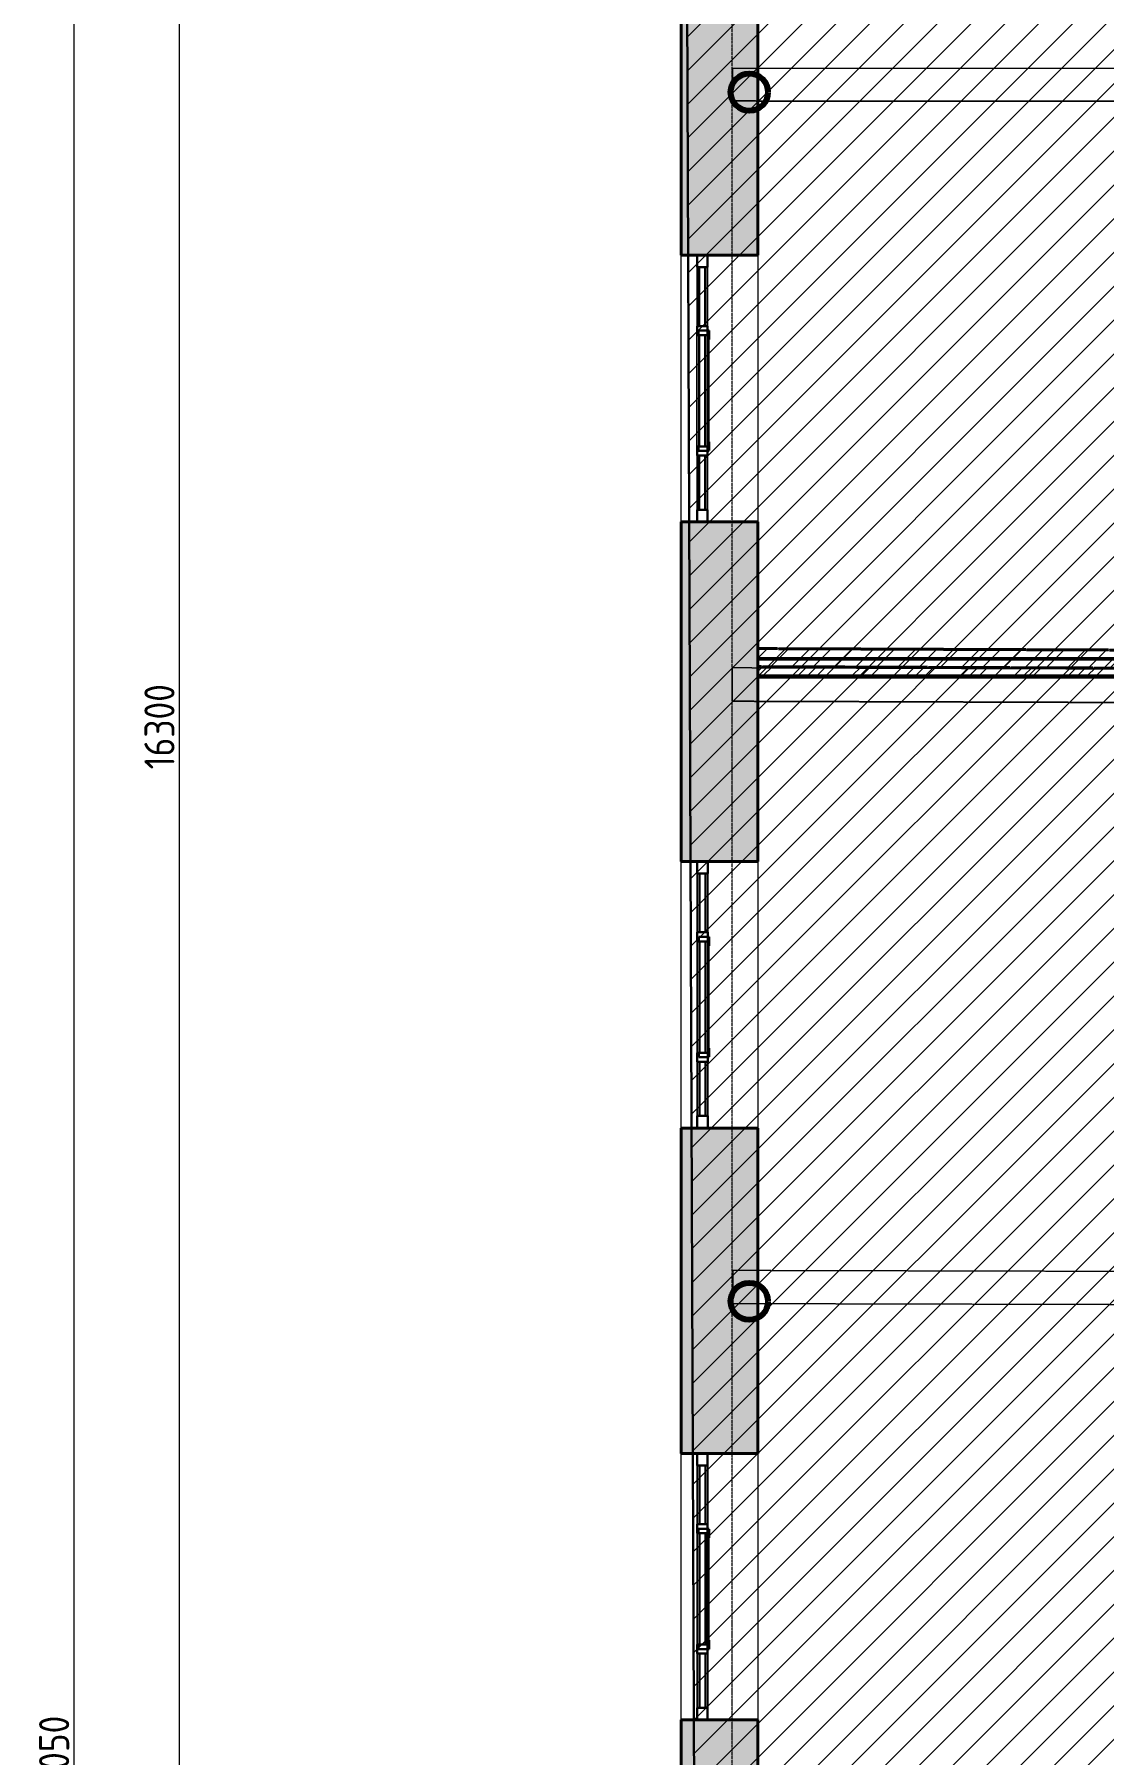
# Model space of a CAD drawing. Header units: millimetres. Extents: x -11886 to 379896, y -8130 to 47743.
# Drawn here: x 205401 to 212506, y 22029 to 33456 of the extents above; entities that cross this region are included whole.
import ezdxf

# ---------------------------------------------------------------- set-up
doc = ezdxf.new("R2010")
doc.units = ezdxf.units.MM
for name, pattern in [('ADSK_Линия сетки', [25, 20, -2.5, 0, -2.5]), ('ADSK_Сверху', [4.5, 3, -1.5]), ('ADSK_Снесено', [4.5, 3, -1.5])]:
    doc.linetypes.add(name, pattern=pattern)
for name, color, linetype, lineweight, true_color in [('_ Окна', 5, 'Continuous', 30, 0x0000ff), ('Витраж', 5, 'Continuous', 18, 0x0000ff), ('Окна', 5, 'Continuous', 18, 0x0000ff), ('Панели витража', 5, 'Continuous', 18, 0x0000ff), ('планы со стояками отопление_dwg', 7, 'Continuous', 9, 0x767676), ('Стены внутренние', 5, 'Continuous', 18, 0x0000ff), ('Стены наружные', 1, 'ADSK_Снесено', 18, 0xff0000), ('Стены штриховка', 5, 'Continuous', 18, 0x0000ff)]:
    doc.layers.add(name, color=color, linetype=linetype, lineweight=lineweight, true_color=true_color)
for name, color, linetype, lineweight in [('Каркас', 7, 'Continuous', 18), ('Оси', 7, 'Continuous', 9), ('Размеры', 7, 'Continuous', 9), ('стояки', 7, 'Continuous', 9)]:
    doc.layers.add(name, color=color, linetype=linetype, lineweight=lineweight)
doc.styles.add('GOST Common_1', font='GOST_Common.ttf', dxfattribs={"width": 0.9, "height": 200})
doc.dimstyles.new('ADSK_Основной_2_5_мм', dxfattribs={"dimscale": 304.8, "dimtxt": 251.428749, "dimasz": 0.463911, "dimexe": 0.492126, "dimexo": 0.492126, "dimgap": 0.098425, "dimtad": 1, "dimdec": 1, "dimrnd": 0.1, "dimdsep": 46, "dimtxsty": 'GOST Common_1', "dimblk1": 'OBLIQUE', "dimblk2": 'OBLIQUE', "dimsah": 1, "dimcen": 0.09, "dimdle": 0.492126, "dimazin": 2, "dimtfac": 1, "dimtdec": 4, "dimtix": 1, "dimtmove": 0, "dimatfit": 3, "dimfxl": 1, "dimtvp": 1, "dimtfill": 1, "dimtolj": 1, "dimtzin": 0, "dimlwd": 20, "dimlwe": 20, "dimarcsym": 2})

# ---------------------------------------------------------------- blocks, each defined once
blk = doc.blocks.new('Прямоугольный импост - 70х20_60мм-1426885-03 План 3-го этажа')
at = {"layer": 'Витраж', "color": 161, "linetype": 'ADSK_Сверху', "true_color": 0xaaaaff}
for p, q in [((-5976, 19885), (-6046, 19885)), ((-6046, 19805), (-6046, 19885)), ((-5976, 19805), (-5976, 19885)), ((-6046, 19385), (-6046, 19415)), ((-5976, 19385), (-5976, 19415))]:
    blk.add_line(p, q, dxfattribs=at)
blk = doc.blocks.new('Прямоугольный импост - 70х20_60мм-1424482-03 План 3-го этажа')
at = {"layer": 'Витраж', "color": 161, "linetype": 'ADSK_Сверху', "true_color": 0xaaaaff}
for p, q in [((-80, 35), (0, 35)), ((0, 35), (0, -35)), ((0, -35), (-80, -35))]:
    blk.add_line(p, q, dxfattribs=at)
blk = doc.blocks.new('Прямоугольный импост - 70х20_60мм-1424483-03 План 3-го этажа')
at = {"layer": 'Витраж', "color": 161, "linetype": 'ADSK_Сверху', "true_color": 0xaaaaff}
for p, q in [((0, 35), (-80, 35)), ((0, -35), (0, 35)), ((-80, -35), (0, -35))]:
    blk.add_line(p, q, dxfattribs=at)
blk = doc.blocks.new('Прямоугольный импост - 70х20_60мм-1225850-03 План 3-го этажа')
at = {"layer": 'Витраж', "color": 161, "linetype": 'ADSK_Сверху', "true_color": 0xaaaaff}
for p, q in [((-6172, 27281), (-6172, 27311)), ((-6102, 27281), (-6102, 27311)), ((-6172, 26511), (-6172, 26541)), ((-6102, 26511), (-6102, 26541))]:
    blk.add_line(p, q, dxfattribs=at)
blk = doc.blocks.new('Витраж-тент со смещением вовне - 60мм 30 сдвиг-1466943-03 План 3-го этажа')
at = {"layer": '_ Окна', "color": 161, "linetype": 'ADSK_Сверху', "true_color": 0xaaaaff}
for p, q in [((-400, 25), (-400, -45)), ((-400, 25), (-370, 25)), ((-400, -45), (-400, 25)), ((400, 25), (370, 25)), ((400, -45), (400, 25)), ((400, -45), (400, 25)), ((-340, -45), (-400, -45)), ((-340, -35), (-340, -45)), ((340, -35), (340, -45)), ((340, -45), (400, -45))]:
    blk.add_line(p, q, dxfattribs=at)
at = {"layer": 'Окна', "color": 161, "linetype": 'ADSK_Сверху', "true_color": 0xaaaaff}
blk.add_line((-340, -45), (340, -45), dxfattribs=at)
blk = doc.blocks.new('Прямоугольный импост - 70х20_60мм-1225113-03 План 3-го этажа')
at = {"layer": 'Витраж', "color": 161, "linetype": 'ADSK_Сверху', "true_color": 0xaaaaff}
for p, q in [((41024, 2342), (40994, 2342)), ((41464, 2342), (41384, 2342)), ((41464, 2272), (41464, 2342)), ((41024, 2272), (40994, 2272)), ((41464, 2272), (41384, 2272))]:
    blk.add_line(p, q, dxfattribs=at)
blk = doc.blocks.new('Прямоугольный импост - 70х60мм-1424480-03 План 3-го этажа')
at = {"layer": 'Витраж', "color": 161, "linetype": 'ADSK_Сверху', "true_color": 0xaaaaff}
for p, q in [((-30, 35), (30, 35)), ((30, -35), (-30, -35))]:
    blk.add_line(p, q, dxfattribs=at)
blk = doc.blocks.new('Прямоугольный импост - 70х60мм-1225009-03 План 3-го этажа')
at = {"layer": 'Витраж', "color": 161, "linetype": 'ADSK_Сверху', "true_color": 0xaaaaff}
for p, q in [((41024, 2342), (41024, 2272)), ((41384, 2342), (41024, 2342)), ((41384, 2272), (41384, 2342)), ((41384, 2272), (41024, 2272))]:
    blk.add_line(p, q, dxfattribs=at)
blk = doc.blocks.new('Прямоугольный импост - 70х60мм-1426887-03 План 3-го этажа')
at = {"layer": 'Витраж', "color": 161, "linetype": 'ADSK_Сверху', "true_color": 0xaaaaff}
for p, q in [((-5976, 19805), (-6046, 19805)), ((-6046, 19415), (-6046, 19805)), ((-5976, 19415), (-5976, 19805)), ((-6046, 19415), (-5976, 19415))]:
    blk.add_line(p, q, dxfattribs=at)
blk = doc.blocks.new('Прямоугольный импост - 70х60мм-1229542-03 План 3-го этажа')
at = {"layer": 'Витраж', "color": 161, "linetype": 'ADSK_Сверху', "true_color": 0xaaaaff}
for p, q in [((-6102, 27281), (-6172, 27281)), ((-6172, 26541), (-6172, 27281)), ((-6102, 26541), (-6102, 27281)), ((-6172, 26541), (-6102, 26541))]:
    blk.add_line(p, q, dxfattribs=at)
blk = doc.blocks.new('Системная панель - _AR_Стекло_40мм_привязка по центру-V80-03 План 3-го этажа')
at = {"layer": 'Панели витража', "lineweight": 30}
for p, q in [((180, 20), (-180, 20)), ((-180, 20), (-180, -20)), ((180, -20), (180, 20)), ((-180, -20), (180, -20))]:
    blk.add_line(p, q, dxfattribs=at)
blk = doc.blocks.new('Прямоугольный импост - 70х40_60мм-V10-03 План 3-го этажа')
at = {"layer": 'Витраж'}
for p, q in [((41024, 2342), (41384, 2342)), ((41024, 2272), (41384, 2272))]:
    blk.add_line(p, q, dxfattribs=at)
blk = doc.blocks.new('Прямоугольный импост - 70х20_60мм-V81-03 План 3-го этажа')
at = {"layer": 'Витраж', "lineweight": 30}
for p, q in [((-80, 35), (0, 35)), ((-80, -35), (-80, 35)), ((0, 35), (0, -35)), ((0, -35), (-80, -35))]:
    blk.add_line(p, q, dxfattribs=at)
blk = doc.blocks.new('Прямоугольный импост - 70х20_60мм-V82-03 План 3-го этажа')
at = {"layer": 'Витраж', "lineweight": 30}
for p, q in [((0, 35), (-80, 35)), ((-80, 35), (-80, -35)), ((0, -35), (0, 35)), ((-80, -35), (0, -35))]:
    blk.add_line(p, q, dxfattribs=at)
blk = doc.blocks.new('Системная панель - _AR_Стекло_40мм_привязка по центру-V83-03 План 3-го этажа')
at = {"layer": 'Панели витража', "lineweight": 30}
for p, q in [((195, 20), (-195, 20)), ((-195, 20), (-195, -20)), ((195, -20), (195, 20)), ((-195, -20), (195, -20))]:
    blk.add_line(p, q, dxfattribs=at)
blk = doc.blocks.new('Прямоугольный импост - 70х40_60мм-V84-03 План 3-го этажа')
at = {"layer": 'Витраж'}
for p, q in [((-6172, 27731), (-6172, 27341)), ((-6102, 27731), (-6102, 27341))]:
    blk.add_line(p, q, dxfattribs=at)
blk = doc.blocks.new('Системная панель - _AR_Стекло_40мм_привязка по центру-1225896-03 План 3-го этажа')
at = {"layer": 'Панели витража', "lineweight": 30}
for p, q in [((370, 20), (-370, 20)), ((-370, 20), (-370, -20)), ((370, -20), (370, 20)), ((-370, -20), (370, -20))]:
    blk.add_line(p, q, dxfattribs=at)
blk = doc.blocks.new('Прямоугольный импост - 70х40_60мм-1229684-03 План 3-го этажа')
at = {"layer": 'Витраж'}
for p, q in [((-6172, 27281), (-6172, 26541)), ((-6102, 27281), (-6102, 26541))]:
    blk.add_line(p, q, dxfattribs=at)
blk = doc.blocks.new('Прямоугольный импост - 70х60мм-V85-03 План 3-го этажа')
at = {"layer": 'Витраж', "lineweight": 30}
for p, q in [((-30, 35), (30, 35)), ((-30, -35), (-30, 35)), ((30, 35), (30, -35)), ((30, -35), (-30, -35))]:
    blk.add_line(p, q, dxfattribs=at)
blk = doc.blocks.new('Системная панель - _AR_Стекло_40мм_привязка по центру-V86-03 План 3-го этажа')
at = {"layer": 'Панели витража', "lineweight": 30}
for p, q in [((180, 20), (-180, 20)), ((-180, 20), (-180, -20)), ((180, -20), (180, 20)), ((-180, -20), (180, -20))]:
    blk.add_line(p, q, dxfattribs=at)
blk = doc.blocks.new('Прямоугольный импост - 70х40_60мм-V87-03 План 3-го этажа')
at = {"layer": 'Витраж'}
for p, q in [((-6172, 22549), (-6172, 22189)), ((-6102, 22549), (-6102, 22189))]:
    blk.add_line(p, q, dxfattribs=at)
blk = doc.blocks.new('Прямоугольный импост - 70х20_60мм-V88-03 План 3-го этажа')
at = {"layer": 'Витраж', "lineweight": 30}
for p, q in [((-80, 35), (0, 35)), ((-80, -35), (-80, 35)), ((0, 35), (0, -35)), ((0, -35), (-80, -35))]:
    blk.add_line(p, q, dxfattribs=at)
blk = doc.blocks.new('Прямоугольный импост - 70х20_60мм-V89-03 План 3-го этажа')
at = {"layer": 'Витраж', "lineweight": 30}
for p, q in [((0, 35), (-80, 35)), ((-80, 35), (-80, -35)), ((0, -35), (0, 35)), ((-80, -35), (0, -35))]:
    blk.add_line(p, q, dxfattribs=at)
blk = doc.blocks.new('Системная панель - _AR_Стекло_40мм_привязка по центру-V90-03 План 3-го этажа')
at = {"layer": 'Панели витража', "lineweight": 30}
for p, q in [((195, 20), (-195, 20)), ((-195, 20), (-195, -20)), ((195, -20), (195, 20)), ((-195, -20), (195, -20))]:
    blk.add_line(p, q, dxfattribs=at)
blk = doc.blocks.new('Прямоугольный импост - 70х40_60мм-1426886-03 План 3-го этажа')
at = {"layer": 'Витраж'}
for p, q in [((-6046, 19805), (-6046, 19415)), ((-5976, 19805), (-5976, 19415))]:
    blk.add_line(p, q, dxfattribs=at)
blk = doc.blocks.new('Системная панель - _AR_Стекло_40мм_привязка по центру-V91-03 План 3-го этажа')
at = {"layer": 'Панели витража', "lineweight": 30}
for p, q in [((370, 20), (-370, 20)), ((-370, 20), (-370, -20)), ((370, -20), (370, 20)), ((-370, -20), (370, -20))]:
    blk.add_line(p, q, dxfattribs=at)
blk = doc.blocks.new('Прямоугольный импост - 70х60мм-V92-03 План 3-го этажа')
at = {"layer": 'Витраж', "lineweight": 30}
for p, q in [((-30, 35), (30, 35)), ((-30, -35), (-30, 35)), ((30, 35), (30, -35)), ((30, -35), (-30, -35))]:
    blk.add_line(p, q, dxfattribs=at)
blk = doc.blocks.new('планы со стояками отопление_dwg-1484427-03 План 3-го этажа')
at = {"layer": 'стояки', "color": 246, "lineweight": 80, "true_color": 0x7f001f}
for centre in [(165273, 356539), (165273, 348506)]:
    blk.add_circle(centre, 124, dxfattribs=at)
blk = doc.blocks.new('_Oblique')
at = {"color": 0, "linetype": 'ByBlock', "lineweight": -2}
blk.add_line((-0.5, -0.5), (0.5, 0.5), dxfattribs=at)
blk = doc.blocks.new('*D2268')
at = {"layer": 'Defpoints', "color": 0, "transparency": 16777216}
for p in [(206462, 37007), (206362, 20707), (206462, 20707)]:
    blk.add_point(p, dxfattribs=at)
at = {"layer": 'Размеры', "color": 0, "lineweight": 20, "transparency": 16777216}
for p, q in [((206362, 37157), (206362, 20557)), ((206312, 37007), (206212, 37007)), ((206312, 20707), (206212, 20707))]:
    blk.add_line(p, q, dxfattribs=at)
at = {"layer": 'Размеры', "color": 0, "lineweight": 20, "transparency": 16777216, "xscale": 141.4, "yscale": 141.4, "zscale": 141.4}
for p, rotation in [((206362, 37007), 90), ((206362, 20707), 270)]:
    blk.add_blockref('_Oblique', p, dxfattribs=dict(at, rotation=rotation))
at = {"layer": 'Размеры', "color": 0, "lineweight": 20, "transparency": 16777216, "insert": (206232, 28857), "char_height": 200, "width": 889.8, "attachment_point": 5, "rotation": 90, "style": 'GOST Common_1', "bg_fill": 3, "box_fill_scale": 1.1, "bg_fill_color": 256, "bg_fill_true_color": 13158600, "bg_fill_transparency": 0}
blk.add_mtext('\\A1;16300', dxfattribs=at)
blk = doc.blocks.new('*D2273')
at = {"layer": 'Defpoints', "color": 0, "transparency": 16777216}
for p in [(205762, 43507), (205662, 457), (205762, 457)]:
    blk.add_point(p, dxfattribs=at)
at = {"layer": 'Размеры', "color": 0, "lineweight": 20, "transparency": 16777216}
for p, q in [((205662, 43657), (205662, 307)), ((205612, 43507), (205512, 43507)), ((205612, 457), (205512, 457))]:
    blk.add_line(p, q, dxfattribs=at)
at = {"layer": 'Размеры', "color": 0, "lineweight": 20, "transparency": 16777216, "xscale": 141.4, "yscale": 141.4, "zscale": 141.4}
for p, rotation in [((205662, 43507), 90), ((205662, 457), 270)]:
    blk.add_blockref('_Oblique', p, dxfattribs=dict(at, rotation=rotation))
at = {"layer": 'Размеры', "color": 0, "lineweight": 20, "transparency": 16777216, "insert": (205532, 21982), "char_height": 200, "width": 971.62, "attachment_point": 5, "rotation": 90, "style": 'GOST Common_1', "bg_fill": 3, "box_fill_scale": 1.1, "bg_fill_color": 256, "bg_fill_true_color": 13158600, "bg_fill_transparency": 0}
blk.add_mtext('\\A1;43050', dxfattribs=at)

msp = doc.modelspace()

# ---------------------------------------------------------------- hatches: boundary and pattern name
at = {"lineweight": 13, "true_color": 0x636466, "transparency": 33554559}
h = msp.add_hatch(dxfattribs=at)
h.set_pattern_fill('ANSI31', color=251, scale=50)
h.set_pattern_definition([(45, (215977.25, 85026.59), (-112.2532, 112.2532), [])])
h.paths.add_polyline_path([(219920.75, 43878.87), (209698.5, 43878.87), (209836.21, 8679.25), (216748.38, 8679.25), (216748.38, 12721.22), (219362.47, 12721.22), (219358.89, 13231.22), (219307.35, 21068.63), (219920.75, 21068.63)])
at = {"layer": 'Стены внутренние', "linetype": 'ADSK_Снесено', "lineweight": 9, "true_color": 0xff0000}
h = msp.add_hatch(dxfattribs=at)
h.set_pattern_fill('FP_4', color=1, style=0, pattern_type=2)
h.set_pattern_definition([(45, (215977.25, 150), (-70.71068, 70.71068), [])])
h.paths.add_polyline_path([(216354.92, 29231.43), (216354.67, 29351.43), (210208.74, 29376.17), (210208.5, 29256.17), (216347.19, 29231.46)])
at = {"layer": 'Стены внутренние', "lineweight": 9}
h = msp.add_hatch(dxfattribs=at)
h.set_pattern_fill('FP_1', color=256, style=0, pattern_type=2)
h.set_pattern_definition([(45, (215977.25, 150), (-179.6051, 179.6051), []), (45, (216040.75, 150), (0, 359.2102), []), (45, (215913.75, 150), (0, 359.2102), [])])
h.paths.add_polyline_path([(215490.57, 29199.1), (215536.16, 29199.1), (215536.16, 29234.72), (210208.5, 29256.17), (210208.5, 29199.1), (215456.48, 29199.1)])
at = {"layer": 'Стены наружные', "linetype": 'Continuous', "true_color": 0xc0c0c0}
h = msp.add_hatch(color=9, dxfattribs=at)
h.paths.add_polyline_path([(209836.21, 21135.08), (210208.5, 21135.08), (210208.5, 22259.26), (209698.5, 22259.26), (209698.5, 21135.08)])
h.paths.add_polyline_path([(210029.23, 24029.26), (210208.5, 24029.26), (210208.5, 26191.19), (209698.5, 26191.19), (209698.5, 24029.26)])
h.paths.add_polyline_path([(210208.5, 27961.19), (210208.5, 30218.98), (209698.5, 30218.98), (209698.5, 27961.19), (210043.37, 27961.19)])
h.paths.add_polyline_path([(210029.23, 31988.98), (210208.5, 31988.98), (210208.5, 34264.95), (209698.5, 34264.95), (209698.5, 31988.98)])
h.paths.add_polyline_path([(209698.5, 36034.95), (210208.5, 36034.95), (210208.5, 43368.87), (209698.5, 43368.87), (209698.5, 39633.31)])

# ---------------------------------------------------------------- linework, layer by layer
at = {"color": 251, "lineweight": 30, "true_color": 0x636466}
msp.add_lwpolyline([(216267.75, 8679.25), (209836.21, 8679.25), (209698.5, 43878.87), (219920.75, 43878.87), (219920.75, 21068.63), (219307.35, 21068.63), (219358.89, 13231.22)], dxfattribs=at)
at = {"layer": 'Каркас', "color": 253, "linetype": 'ADSK_Сверху', "true_color": 0xb2b2b2}
for p, q in [((210040.45, 33014.05), (210040.57, 33230.95)), ((216348.94, 33227.53), (210040.57, 33230.95)), ((210040.45, 33014.05), (216349.28, 33010.63)), ((210037.2, 29026.22), (210037.9, 29247.61)), ((216355.27, 29227.5), (210037.9, 29247.61)), ((210037.2, 29026.22), (216355.62, 29006.1))]:
    msp.add_line(p, q, dxfattribs=at)
at = {"layer": 'Каркас', "color": 253, "linetype": 'ADSK_Сверху', "true_color": 0xaaaaaa}
for p, q in [((210040.57, 33230.95), (210040.45, 33014.05)), ((216348.94, 33227.53), (210040.57, 33230.95)), ((216349.28, 33010.63), (210040.45, 33014.05)), ((210037.9, 29247.61), (210037.2, 29026.22)), ((216355.27, 29227.5), (210037.9, 29247.61)), ((216355.62, 29006.1), (210037.2, 29026.22)), ((210042.04, 25244.1), (210041.5, 25023.7)), ((216361.59, 25228.7), (210042.04, 25244.1)), ((216361.94, 25008.3), (210041.5, 25023.7))]:
    msp.add_line(p, q, dxfattribs=at)
at = {"layer": 'Оси', "linetype": 'ADSK_Линия сетки'}
msp.add_line((210037.16, -5309.21), (210037.16, 44571.85), dxfattribs=at)
at = {"layer": 'Стены внутренние', "color": 18, "linetype": 'ADSK_Снесено', "lineweight": 40, "true_color": 0x000000}
for p, q in [((210208.74, 29376.17), (210208.26, 29256.17)), ((216355.41, 29351.43), (210208.74, 29376.17)), ((210208.26, 29256.17), (216354.92, 29231.43))]:
    msp.add_line(p, q, dxfattribs=at)
at = {"layer": 'Стены внутренние', "color": 18, "lineweight": 40, "true_color": 0x000000}
for p, q in [((215536.16, 29311.1), (210208.5, 29311.1)), ((210208.5, 29309.1), (210208.5, 29189.1)), ((210208.5, 29187.1), (215536.16, 29187.1))]:
    msp.add_line(p, q, dxfattribs=at)
at = {"layer": 'Стены наружные', "color": 18, "linetype": 'Continuous', "lineweight": 40, "true_color": 0x000000}
for p, q in [((209698.5, 34264.95), (209698.5, 31988.98)), ((210208.5, 31988.98), (210208.5, 34264.95)), ((209698.5, 31988.98), (210208.5, 31988.98)), ((209698.5, 30218.98), (209698.5, 27961.19)), ((210208.5, 30218.98), (209698.5, 30218.98)), ((210208.5, 29311.1), (210208.5, 30218.98)), ((210208.5, 27961.19), (210208.5, 29187.1)), ((209698.5, 27961.19), (210208.5, 27961.19)), ((209698.5, 26191.19), (209698.5, 24029.26)), ((210208.5, 26191.19), (209698.5, 26191.19)), ((210208.5, 24029.26), (210208.5, 26191.19)), ((209698.5, 24029.26), (210208.5, 24029.26)), ((209698.5, 22259.26), (209698.5, 21135.08)), ((210208.5, 22259.26), (209698.5, 22259.26)), ((210208.5, 21883.99), (210208.5, 22259.26))]:
    msp.add_line(p, q, dxfattribs=at)
at = {"layer": 'Стены наружные', "color": 18, "linetype": 'Continuous', "true_color": 0x000000}
for p, q in [((209698.5, 30218.98), (209698.5, 31988.98)), ((210208.5, 31988.98), (210208.5, 30218.98)), ((209698.5, 26191.19), (209698.5, 27961.19)), ((210208.5, 27961.19), (210208.5, 26191.19)), ((209698.5, 22259.26), (209698.5, 24029.26)), ((210208.5, 24029.26), (210208.5, 22259.26))]:
    msp.add_line(p, q, dxfattribs=at)
at = {"layer": 'Стены штриховка'}
for p, q in [((210208.5, 29311.1), (210208.5, 29309.1)), ((215536.16, 29309.1), (210208.5, 29309.1)), ((215536.16, 29299.1), (210208.5, 29299.1)), ((215536.16, 29199.1), (210208.5, 29199.1)), ((215536.16, 29189.1), (210208.5, 29189.1)), ((210208.5, 29189.1), (210208.5, 29187.1))]:
    msp.add_line(p, q, dxfattribs=at)

# ---------------------------------------------------------------- block references
at = {"layer": '_ Окна', "color": 161, "linetype": 'ADSK_Сверху', "true_color": 0xaaaaff, "rotation": 89.99999999999993}
for p in [(209839.18, 31088.98), (209840.68, 27061.19), (209839.94, 23129.26)]:
    msp.add_blockref('Витраж-тент со смещением вовне - 60мм 30 сдвиг-1466943-03 План 3-го этажа', p, dxfattribs=at)
at = {"layer": 'Витраж', "color": 161, "linetype": 'ADSK_Сверху', "true_color": 0xaaaaff}
for name, p in [('Прямоугольный импост - 70х20_60мм-1426885-03 План 3-го этажа', (215850.36, 12103.79)), ('Прямоугольный импост - 70х60мм-1426887-03 План 3-го этажа', (215850.36, 12103.79)), ('Прямоугольный импост - 70х20_60мм-1225850-03 План 3-го этажа', (215975.76, 4177.8)), ('Прямоугольный импост - 70х60мм-1229542-03 План 3-го этажа', (215975.76, 4177.8)), ('Прямоугольный импост - 70х20_60мм-1426885-03 План 3-го этажа', (215851.85, 8075.99)), ('Прямоугольный импост - 70х60мм-1426887-03 План 3-го этажа', (215851.85, 8075.99)), ('Прямоугольный импост - 70х20_60мм-1225850-03 План 3-го этажа', (215977.25, 150)), ('Прямоугольный импост - 70х60мм-1229542-03 План 3-го этажа', (215977.25, 150)), ('Прямоугольный импост - 70х20_60мм-1426885-03 План 3-го этажа', (215851.11, 4144.06)), ('Прямоугольный импост - 70х60мм-1426887-03 План 3-го этажа', (215851.11, 4144.06)), ('Прямоугольный импост - 70х20_60мм-1225850-03 План 3-го этажа', (215976.52, -3781.93)), ('Прямоугольный импост - 70х60мм-1229542-03 План 3-го этажа', (215976.52, -3781.93))]:
    msp.add_blockref(name, p, dxfattribs=at)
at = {"layer": 'Витраж', "color": 161, "linetype": 'ADSK_Сверху', "true_color": 0xaaaaff, "extrusion": (0, 0, -1), "rotation": 90.00000000000007}
for name, p in [('Прямоугольный импост - 70х20_60мм-1424482-03 План 3-го этажа', (-209839.18, 31988.98)), ('Прямоугольный импост - 70х60мм-1424480-03 План 3-го этажа', (-209839.18, 31488.98)), ('Прямоугольный импост - 70х60мм-1424480-03 План 3-го этажа', (-209839.18, 30688.98)), ('Прямоугольный импост - 70х20_60мм-1424482-03 План 3-го этажа', (-209840.68, 27961.19)), ('Прямоугольный импост - 70х60мм-1424480-03 План 3-го этажа', (-209840.68, 27461.19)), ('Прямоугольный импост - 70х60мм-1424480-03 План 3-го этажа', (-209840.68, 26661.19)), ('Прямоугольный импост - 70х20_60мм-1424482-03 План 3-го этажа', (-209839.94, 24029.26)), ('Прямоугольный импост - 70х60мм-1424480-03 План 3-го этажа', (-209839.94, 23529.26)), ('Прямоугольный импост - 70х60мм-1424480-03 План 3-го этажа', (-209839.94, 22729.26))]:
    msp.add_blockref(name, p, dxfattribs=at)
at = {"layer": 'Витраж', "extrusion": (0, 0, -1), "rotation": 90.00000000000007}
for name, p in [('Прямоугольный импост - 70х20_60мм-V81-03 План 3-го этажа', (-209839.18, 31988.98)), ('Прямоугольный импост - 70х60мм-V85-03 План 3-го этажа', (-209839.18, 31488.98)), ('Прямоугольный импост - 70х60мм-V85-03 План 3-го этажа', (-209839.18, 30688.98)), ('Прямоугольный импост - 70х20_60мм-V81-03 План 3-го этажа', (-209840.68, 27961.19)), ('Прямоугольный импост - 70х60мм-V85-03 План 3-го этажа', (-209840.68, 27461.19)), ('Прямоугольный импост - 70х60мм-V85-03 План 3-го этажа', (-209840.68, 26661.19)), ('Прямоугольный импост - 70х20_60мм-V88-03 План 3-го этажа', (-209839.94, 24029.26)), ('Прямоугольный импост - 70х60мм-V92-03 План 3-го этажа', (-209839.94, 23529.26)), ('Прямоугольный импост - 70х60мм-V92-03 План 3-го этажа', (-209839.94, 22729.26))]:
    msp.add_blockref(name, p, dxfattribs=at)
at = {"layer": 'Витраж'}
for name, p in [('Прямоугольный импост - 70х40_60мм-1426886-03 План 3-го этажа', (215850.36, 12103.79)), ('Прямоугольный импост - 70х40_60мм-1229684-03 План 3-го этажа', (215975.76, 4177.8)), ('Прямоугольный импост - 70х40_60мм-V84-03 План 3-го этажа', (215977.25, 150)), ('Прямоугольный импост - 70х40_60мм-1229684-03 План 3-го этажа', (215977.25, 150)), ('Прямоугольный импост - 70х40_60мм-1426886-03 План 3-го этажа', (215851.11, 4144.06)), ('Прямоугольный импост - 70х40_60мм-1229684-03 План 3-го этажа', (215976.52, -3781.93)), ('Прямоугольный импост - 70х40_60мм-V87-03 План 3-го этажа', (215977.25, 150))]:
    msp.add_blockref(name, p, dxfattribs=at)
at = {"layer": 'Витраж', "color": 161, "linetype": 'ADSK_Сверху', "true_color": 0xaaaaff}
for name, p, rotation in [('Прямоугольный импост - 70х20_60мм-1225113-03 План 3-го этажа', (207532.51, 71683.08), 269.9999999999998), ('Прямоугольный импост - 70х60мм-1225009-03 План 3-го этажа', (207532.51, 71683.08), 269.9999999999998), ('Прямоугольный импост - 70х20_60мм-1424483-03 План 3-го этажа', (209839.18, 30218.98), 269.9999999999999), ('Прямоугольный импост - 70х20_60мм-1225113-03 План 3-го этажа', (207534, 67655.29), 269.9999999999998), ('Прямоугольный импост - 70х60мм-1225009-03 План 3-го этажа', (207534, 67655.29), 269.9999999999998), ('Прямоугольный импост - 70х20_60мм-1424483-03 План 3-го этажа', (209840.68, 26191.19), 269.9999999999999), ('Прямоугольный импост - 70х20_60мм-1225113-03 План 3-го этажа', (207533.26, 63723.36), 269.9999999999998), ('Прямоугольный импост - 70х60мм-1225009-03 План 3-го этажа', (207533.26, 63723.36), 269.9999999999998), ('Прямоугольный импост - 70х20_60мм-1424483-03 План 3-го этажа', (209839.94, 22259.26), 269.9999999999999)]:
    msp.add_blockref(name, p, dxfattribs=dict(at, rotation=rotation))
at = {"layer": 'Витраж'}
for name, p, rotation in [('Прямоугольный импост - 70х40_60мм-V10-03 План 3-го этажа', (207532.51, 71683.08), 269.9999999999998), ('Прямоугольный импост - 70х20_60мм-V82-03 План 3-го этажа', (209839.18, 30218.98), 269.9999999999999), ('Прямоугольный импост - 70х40_60мм-V10-03 План 3-го этажа', (207534, 67655.29), 269.9999999999998), ('Прямоугольный импост - 70х20_60мм-V82-03 План 3-го этажа', (209840.68, 26191.19), 269.9999999999999), ('Прямоугольный импост - 70х20_60мм-V89-03 План 3-го этажа', (209839.94, 22259.26), 269.9999999999999)]:
    msp.add_blockref(name, p, dxfattribs=dict(at, rotation=rotation))
at = {"layer": 'Панели витража', "rotation": 89.99999999999993}
for name, p in [('Системная панель - _AR_Стекло_40мм_привязка по центру-V83-03 План 3-го этажа', (209839.18, 31713.98)), ('Системная панель - _AR_Стекло_40мм_привязка по центру-1225896-03 План 3-го этажа', (209839.18, 31088.98)), ('Системная панель - _AR_Стекло_40мм_привязка по центру-V80-03 План 3-го этажа', (209839.18, 30478.98)), ('Системная панель - _AR_Стекло_40мм_привязка по центру-V83-03 План 3-го этажа', (209840.68, 27686.19)), ('Системная панель - _AR_Стекло_40мм_привязка по центру-1225896-03 План 3-го этажа', (209840.68, 27061.19)), ('Системная панель - _AR_Стекло_40мм_привязка по центру-V80-03 План 3-го этажа', (209840.68, 26451.19)), ('Системная панель - _AR_Стекло_40мм_привязка по центру-V90-03 План 3-го этажа', (209839.94, 23754.26)), ('Системная панель - _AR_Стекло_40мм_привязка по центру-V91-03 План 3-го этажа', (209839.94, 23129.26)), ('Системная панель - _AR_Стекло_40мм_привязка по центру-V86-03 План 3-го этажа', (209839.94, 22519.26))]:
    msp.add_blockref(name, p, dxfattribs=at)
at = {"layer": 'планы со стояками отопление_dwg', "color": 6, "true_color": 0xff00ff}
msp.add_blockref('планы со стояками отопление_dwg-1484427-03 План 3-го этажа', (44878.56, -323466.25), dxfattribs=at)

# ---------------------------------------------------------------- dimensions: what is measured, and where the dimension line sits
at = {"layer": 'Размеры', "lineweight": 20}
for base, p1, p2, override, picture, middle in [((205662.04, 456.79), (205762.03, 43506.79), (205762.03, 456.79), {"dimpost": '<>', "dimfxl": 43050}, '*D2273', (205532.04, 21981.79)), ((206362.04, 20706.79), (206462.03, 37006.79), (206462.03, 20706.79), {"dimpost": '<>', "dimfxl": 16300}, '*D2268', (206232.04, 28856.79))]:
    dim = msp.add_linear_dim(base=base, p1=p1, p2=p2, angle=90, dimstyle='ADSK_Основной_2_5_мм', override=override, dxfattribs=at)
    dim.commit()
    dim.dimension.update_dxf_attribs({"geometry": picture, "text_midpoint": middle})

doc.saveas('drawing.dxf')
